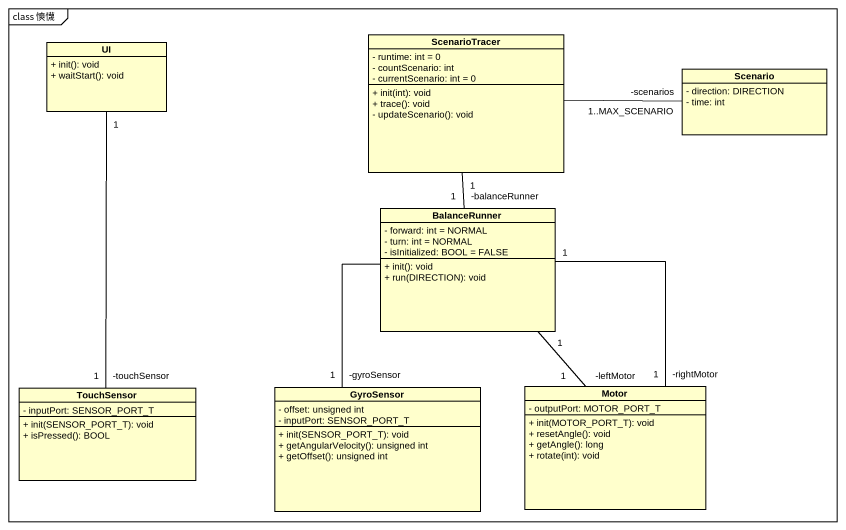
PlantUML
@startuml
mainframe class 慡懱
hide circle
hide empty members
skinparam classAttributeIconSize 0
class UI {
  + init(): void
  + waitStart(): void
}
class ScenarioTracer {
  - runtime: int = 0
  - countScenario: int
  - currentScenario: int = 0
  + init(int): void
  + trace(): void
  - updateScenario(): void
}
class Scenario {
  - direction: DIRECTION
  - time: int
}
class BalanceRunner {
  - forward: int = NORMAL
  - turn: int = NORMAL
  - isInitialized: BOOL = FALSE
  + init(): void
  + run(DIRECTION): void
}
class TouchSensor {
  - inputPort: SENSOR_PORT_T
  + init(SENSOR_PORT_T): void
  + isPressed(): BOOL
}
class GyroSensor {
  - offset: unsigned int
  - inputPort: SENSOR_PORT_T
  + init(SENSOR_PORT_T): void
  + getAngularVelocity(): unsigned int
  + getOffset(): unsigned int
}
class Motor {
  - outputPort: MOTOR_PORT_T
  + init(MOTOR_PORT_T): void
  + resetAngle(): void
  + getAngle(): long
  + rotate(int): void
}
UI "1" -- "-touchSensor\n1" TouchSensor
ScenarioTracer -right- "-scenarios\n1..MAX_SCENARIO" Scenario
ScenarioTracer "1" -- "-balanceRunner\n1" BalanceRunner
BalanceRunner -- "-gyroSensor\n1" GyroSensor
BalanceRunner "1" -- "-leftMotor\n1" Motor
BalanceRunner "1" -- "-rightMotor\n1" Motor
@enduml
